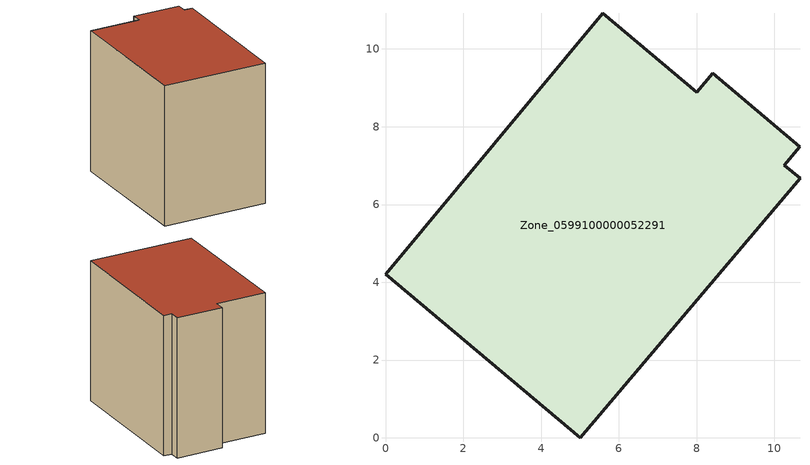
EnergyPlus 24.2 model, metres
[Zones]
Zone_0599100000052291
 floor ground (C_G): 10.25,7.01 10.66,6.67 5.01,0 0,4.2 5.59,10.92 8.01,8.89 8.41,9.38 10.65,7.49 z0
 wall outside (C_F): 8.01,8.89 5.59,10.92 0,4.2 5.01,0 10.66,6.67 10.25,7.01 10.65,7.49 8.41,9.38 8.01,8.89 z0:8.77
 roof outside (C_R): 10.66,6.67 10.25,7.01 10.65,7.49 8.41,9.38 8.01,8.89 5.59,10.92 0,4.2 5.01,0 z8.77
[BUILDING]
Pand.0599100000052291: North Axis=0; Terrain=City; Loads Convergence Tolerance Value=0.04; Temperature Convergence Tolerance Value=0.4; Solar Distribution=FullExterior; Maximum Number of Warmup Days=25; Minimum Number of Warmup Days=1
[Site:Location]
Rotterdam.The.Hague.AP_ZH_NLD Design_Conditions: Latitude=51.96; Longitude=4.45; Time Zone=1; Elevation=-4.5
[SITE:GROUNDTEMPERATURE:BUILDINGSURFACE]
18, 18, 18, 18, 18, 18, 18, 18, 18, 18, 18, 18
[MATERIAL] Thermal Absorptance=0.9; Solar Absorptance=0.7; Visible Absorptance=0.7
Name | Roughness | Thickness | Conductivity | Density | Specific Heat
G.TI.1946-1964 | MediumSmooth | 0.15 | 1 | 540 | 1210
F.TI.1946-1964 | Rough | 0.3 | 0.857143 | 1920 | 840
R.TI.1946-1964 | MediumRough | 0.2 | 0.277778 | 1500 | 1000
[CONSTRUCTION]
C_G: G.TI.1946-1964
C_F: F.TI.1946-1964
C_R: R.TI.1946-1964
[ZONE]
Zone_0599100000052291: Type=1; Multiplier=1; Ceiling Height=Autocalculate; Volume=Autocalculate; Floor Area=autocalculate; Part of Total Floor Area=Yes
[ZONEINFILTRATION:DESIGNFLOWRATE]
Infil_Zone_0599100000052291: Zone or ZoneList or Space or SpaceList=Zone_0599100000052291; Schedule=AlwaysOn; Design Flow Rate Calculation Method=Flow/Area; Flow Rate per Floor Area=0.003; Constant Term Coefficient=1; Temperature Term Coefficient=0; Velocity Term Coefficient=0; Velocity Squared Term Coefficient=0
[HVACTEMPLATE:ZONE:IDEALLOADSAIRSYSTEM]
Zone_0599100000052291: Maximum Heating Supply Air Temperature=50; Minimum Cooling Supply Air Temperature=13; Maximum Heating Supply Air Humidity Ratio=0.0156; Minimum Cooling Supply Air Humidity Ratio=0.0077; Heating Limit=NoLimit; Cooling Limit=NoLimit; Dehumidification Control Type=ConstantSensibleHeatRatio; Cooling Sensible Heat Ratio=0.7; Dehumidification Setpoint=60; Humidification Control Type=None; Humidification Setpoint=30; Outdoor Air Method=None; Outdoor Air Flow Rate per Person=0.00944; Outdoor Air Flow Rate per Zone Floor Area=0; Outdoor Air Flow Rate per Zone=0; Demand Controlled Ventilation Type=None; Outdoor Air Economizer Type=NoEconomizer; Heat Recovery Type=None; Sensible Heat Recovery Effectiveness=0.7; Latent Heat Recovery Effectiveness=0.65
[ZONECONTROL:THERMOSTAT]
ThermostatControl_Zone_0599100000052291: Zone or ZoneList=Zone_0599100000052291; Control Type Schedule=DualSetpointControlType; Control 1=Thermostat_Zone_0599100000052291; Temperature Difference Between Cutout And Setpoint=0
[THERMOSTATSETPOINT:DUALSETPOINT]
Thermostat_Zone_0599100000052291: Heating Setpoint Temperature Schedule=HeatingSetpoint_Zone_0599100000052291; Cooling Setpoint Temperature Schedule=CoolingSetpoint_Zone_0599100000052291
[SCHEDULE:COMPACT]
HeatingSetpoint_Zone_0599100000052291: Through: 12/31, For: AllDays, Until: 24:00, 21
CoolingSetpoint_Zone_0599100000052291: Through: 12/31, For: AllDays, Until: 24:00, 24
DualSetpointControlType: Through: 12/31, For: AllDays, Until: 24:00, 4
AlwaysOn: Through: 12/31, For: AllDays, Until: 24:00, 1
